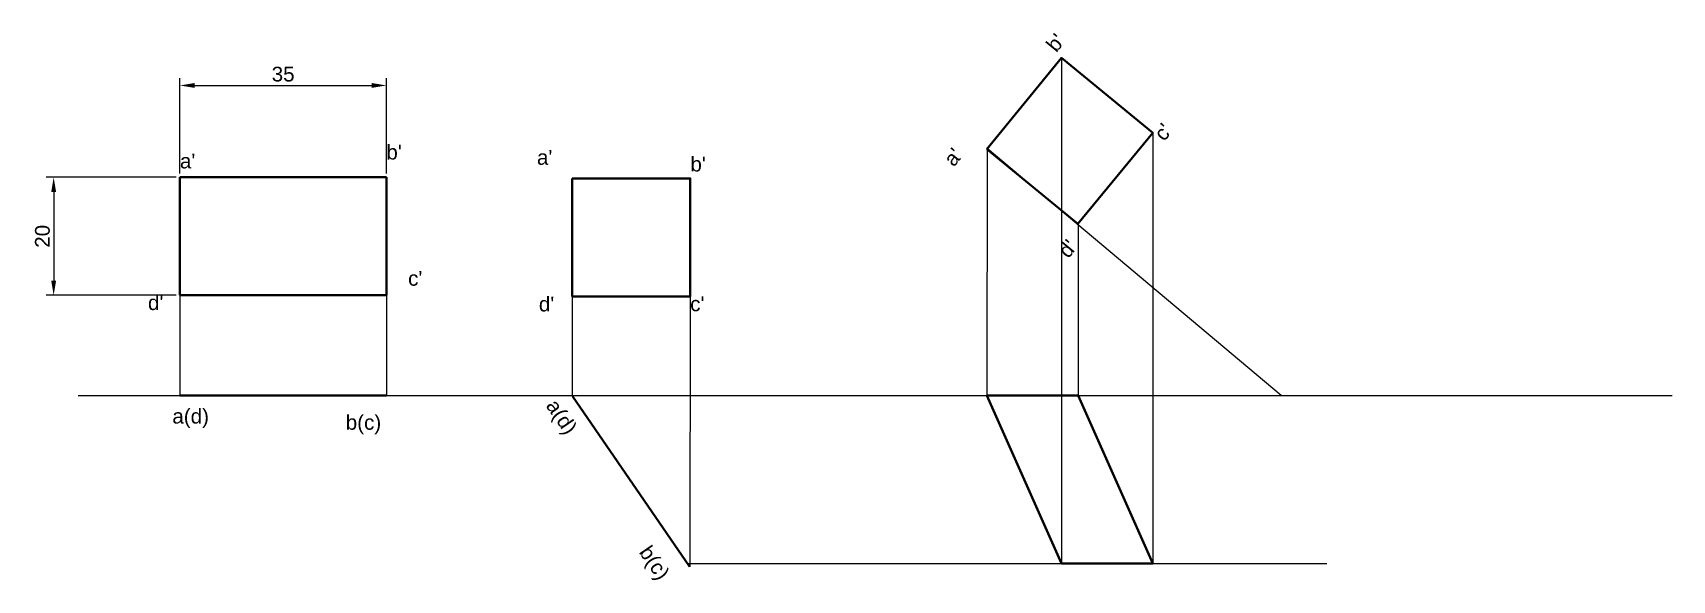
# Paper-space layout 'Layout3' of a CAD drawing. Header units: millimetres. Extents: x 6 to 1570, y 56 to 687.
# Drawn here: x 6.3 to 284.3, y 56.3 to 149.1 of the extents above; entities that cross this region are included whole.
import ezdxf

# ---------------------------------------------------------------- set-up
doc = ezdxf.new("R2010")
doc.units = ezdxf.units.MM
doc.styles.get("Standard").update_dxf_attribs({"font": 'arial.ttf'})
doc.dimstyles.new('ISO-25', dxfattribs={"dimtxt": 2.5, "dimasz": 2.5, "dimexe": 1.25, "dimexo": 0.625, "dimtad": 1, "dimtxsty": 'Standard', "dimcen": 2.5, "dimadec": 0, "dimazin": 0, "dimtfac": 1, "dimtmove": 0, "dimatfit": 3, "dimfxl": 1, "dimarcsym": 0})

# ---------------------------------------------------------------- blocks, each defined once
blk = doc.blocks.new('*D4')
at = {"color": 0, "linetype": 'Continuous', "lineweight": -2, "transparency": 16777216}
for p, q in [((30.65, 124.61), (8.62, 124.61)), ((9.87, 122.11), (9.87, 107.11)), ((30.65, 104.61), (8.62, 104.61))]:
    blk.add_line(p, q, dxfattribs=at)
at = {"color": 0, "linetype": 'Continuous', "lineweight": 20, "transparency": 16777216}
for points in [[(9.45, 122.11), (10.29, 122.11), (9.87, 124.61)], [(9.45, 107.11), (10.29, 107.11), (9.87, 104.61)]]:
    blk.add_solid(points, dxfattribs=at)
at = {"layer": 'Defpoints', "color": 0, "linetype": 'Continuous', "lineweight": 20, "transparency": 16777216}
for p in [(31.28, 124.61), (9.87, 104.61), (31.28, 104.61)]:
    blk.add_point(p, dxfattribs=at)
at = {"color": 0, "linetype": 'Continuous', "lineweight": 20, "transparency": 16777216, "insert": (7.97, 114.61), "char_height": 2.5, "attachment_point": 5, "rotation": 90}
blk.add_mtext('20', dxfattribs=at)
blk = doc.blocks.new('*D5')
at = {"color": 0, "linetype": 'Continuous', "lineweight": -2, "transparency": 16777216}
for p, q in [((31.28, 125.24), (31.28, 141.43)), ((33.78, 140.18), (63.78, 140.18)), ((66.28, 125.24), (66.28, 141.43))]:
    blk.add_line(p, q, dxfattribs=at)
at = {"color": 0, "linetype": 'Continuous', "lineweight": 20, "transparency": 16777216}
for points in [[(33.78, 140.6), (33.78, 139.77), (31.28, 140.18)], [(63.78, 140.6), (63.78, 139.77), (66.28, 140.18)]]:
    blk.add_solid(points, dxfattribs=at)
at = {"layer": 'Defpoints', "color": 0, "linetype": 'Continuous', "lineweight": 20, "transparency": 16777216}
for p in [(66.28, 140.18), (31.28, 124.61), (66.28, 124.61)]:
    blk.add_point(p, dxfattribs=at)
at = {"color": 0, "linetype": 'Continuous', "lineweight": 20, "transparency": 16777216, "insert": (48.78, 142.09), "char_height": 2.5, "attachment_point": 5}
blk.add_mtext('35', dxfattribs=at)

psp = doc.layouts.new('Layout3')

# ---------------------------------------------------------------- linework, layer by layer
at = {"linetype": 'Continuous', "lineweight": 20}
for p, q in [((180.764, 144.865), (180.764, 59.126)), ((196.221, 132.174), (196.221, 59.126)), ((168.127, 129.474), (168.097, 87.602)), ((217.982, 87.64), (168.127, 129.474)), ((183.569, 116.517), (183.569, 87.602)), ((31.278, 104.613), (31.278, 87.602)), ((66.278, 104.613), (66.278, 87.602)), ((97.794, 104.413), (97.794, 87.602)), ((117.794, 104.413), (117.744, 58.579)), ((13.998, 87.602), (284.291, 87.602)), ((117.366, 59.126), (225.754, 59.126))]:
    psp.add_line(p, q, dxfattribs=at)
at = {"linetype": 'Continuous', "lineweight": 40}
for p, q in [((31.278, 104.613), (31.278, 124.613)), ((31.278, 124.613), (66.278, 124.613)), ((66.278, 124.613), (66.278, 104.613)), ((66.278, 104.613), (31.278, 104.613)), ((31.278, 87.602), (66.278, 87.602)), ((97.863, 87.504), (117.687, 58.66)), ((168.097, 87.602), (183.569, 87.602)), ((180.764, 59.126), (168.097, 87.602)), ((183.569, 87.602), (196.221, 59.126)), ((196.221, 59.126), (180.764, 59.126))]:
    psp.add_line(p, q, dxfattribs=at)
for points in [[(168.073, 129.407), (183.53, 116.716), (196.221, 132.174), (180.764, 144.865)], [(97.794, 124.413), (97.794, 104.413), (117.794, 104.413), (117.794, 124.413)]]:
    psp.add_lwpolyline(points, close=True, dxfattribs=at)

# ---------------------------------------------------------------- texts
at = {"linetype": 'Continuous', "lineweight": 20, "char_height": 2.5, "attachment_point": 1, "rotation": 50.61339}
for s, width, insert in [("b'", 7.15405, (177.934, 147.229)), ("c'", 5.72243, (196.221, 132.174)), ("a'", 5.983, (160.547, 127.845)), ("d'", 5.52813, (179.968, 112.321))]:
    psp.add_mtext_dynamic_manual_height_columns(s, width=width, gutter_width=12.5, heights=[0], dxfattribs=dict(at, insert=insert))
at = {"linetype": 'Continuous', "lineweight": 20, "char_height": 2.5, "attachment_point": 1}
for s, width, insert in [("a'", 10.31653, (31.278, 128.621)), ("b'", 6.26614, (66.278, 130.131)), ("a'", 5.983, (91.811, 129.237)), ("b'", 7.15405, (117.826, 128.1)), ("c'", 9.28489, (69.965, 108.737)), ("d'", 5.93201, (25.862, 104.613)), ("d'", 5.52813, (92.136, 104.377)), ("c'", 5.72243, (117.794, 104.413))]:
    psp.add_mtext_dynamic_manual_height_columns(s, width=width, gutter_width=12.5, heights=[0], dxfattribs=dict(at, insert=insert))
at = {"linetype": 'Continuous', "lineweight": 40, "char_height": 2.5, "attachment_point": 1, "rotation": 304.4996}
for s, width, insert in [('a(d)', 11.09027, (95.291, 87.302)), ('b(c)', 11.09028, (111.084, 62.48))]:
    psp.add_mtext_dynamic_manual_height_columns(s, width=width, gutter_width=12.5, heights=[0], dxfattribs=dict(at, insert=insert))
at = {"linetype": 'Continuous', "lineweight": 40, "char_height": 2.5, "attachment_point": 1}
for s, width, insert in [('a(d)', 11.09027, (29.989, 85.368)), ('b(c)', 11.09028, (59.391, 84.324))]:
    psp.add_mtext_dynamic_manual_height_columns(s, width=width, gutter_width=12.5, heights=[0], dxfattribs=dict(at, insert=insert))

# ---------------------------------------------------------------- dimensions: what is measured, and where the dimension line sits
at = {"linetype": 'Continuous', "lineweight": 20}
dim = psp.add_linear_dim(base=(66.278, 140.183), p1=(31.278, 124.613), p2=(66.278, 124.613), dimstyle='ISO-25', dxfattribs=at)
dim.commit()
dim.dimension.update_dxf_attribs({"geometry": '*D5', "text_midpoint": (48.778, 142.085)})
dim = psp.add_linear_dim(base=(9.872, 104.613), p1=(31.278, 124.613), p2=(31.278, 104.613), angle=90, dimstyle='ISO-25', dxfattribs=at)
dim.commit()
dim.dimension.update_dxf_attribs({"geometry": '*D4', "text_midpoint": (7.97, 114.613)})

doc.saveas('drawing.dxf')
